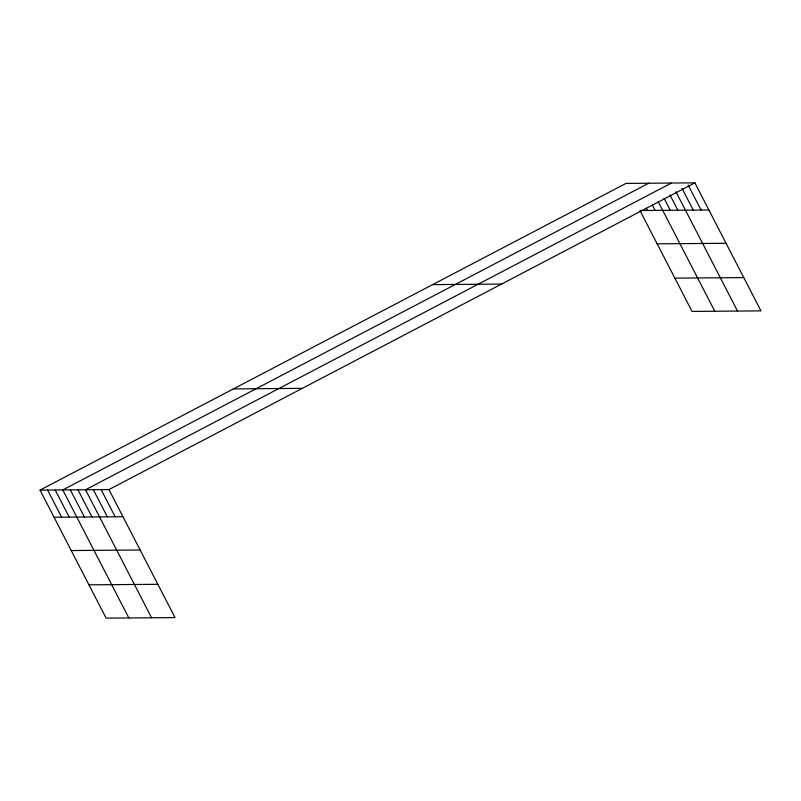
<?xml version="1.0" encoding="UTF-8"?>
<svg xmlns="http://www.w3.org/2000/svg" width="801" height="801" viewBox="0 0 801 801"><rect width="100%" height="100%" fill="white"/><g stroke="black" fill="none" stroke-linecap="round" stroke-linejoin="round"><path stroke-width="1.2" d="M40.05 490.122L108.956 489.571L175.029 617.591L106.122 618.142L40.05 490.122L625.971 183.409L694.878 182.858L760.95 310.878L692.044 311.429L639.969 210.533L708.875 209.982M648.71 183.229L62.788 489.942L128.861 617.961M671.448 183.039L85.527 489.761L151.599 617.781M108.956 489.571L694.878 182.858M657.16 243.834L726.056 243.284M674.863 278.137L743.769 277.587M432.62 284.625L501.516 284.075M233.401 388.906L302.307 388.355M54.057 517.256L122.953 516.705M71.239 550.547L140.145 549.997M88.941 584.85L157.847 584.299M688.179 185.091L701.065 210.042M682.052 188.405L693.255 210.112M675.924 191.719L737.521 311.068M670.026 195.043L677.866 210.232M664.129 198.358L670.287 210.293M658.232 201.672L714.782 311.249M652.324 204.986L655.128 210.413M646.427 208.31L647.548 210.473M101.146 489.631L115.144 516.765M93.337 489.691L107.334 516.825M77.947 489.822L91.955 516.945M70.368 489.882L84.375 517.005M55.209 490.002L69.216 517.136M47.629 490.062L61.637 517.196"/></g></svg>
